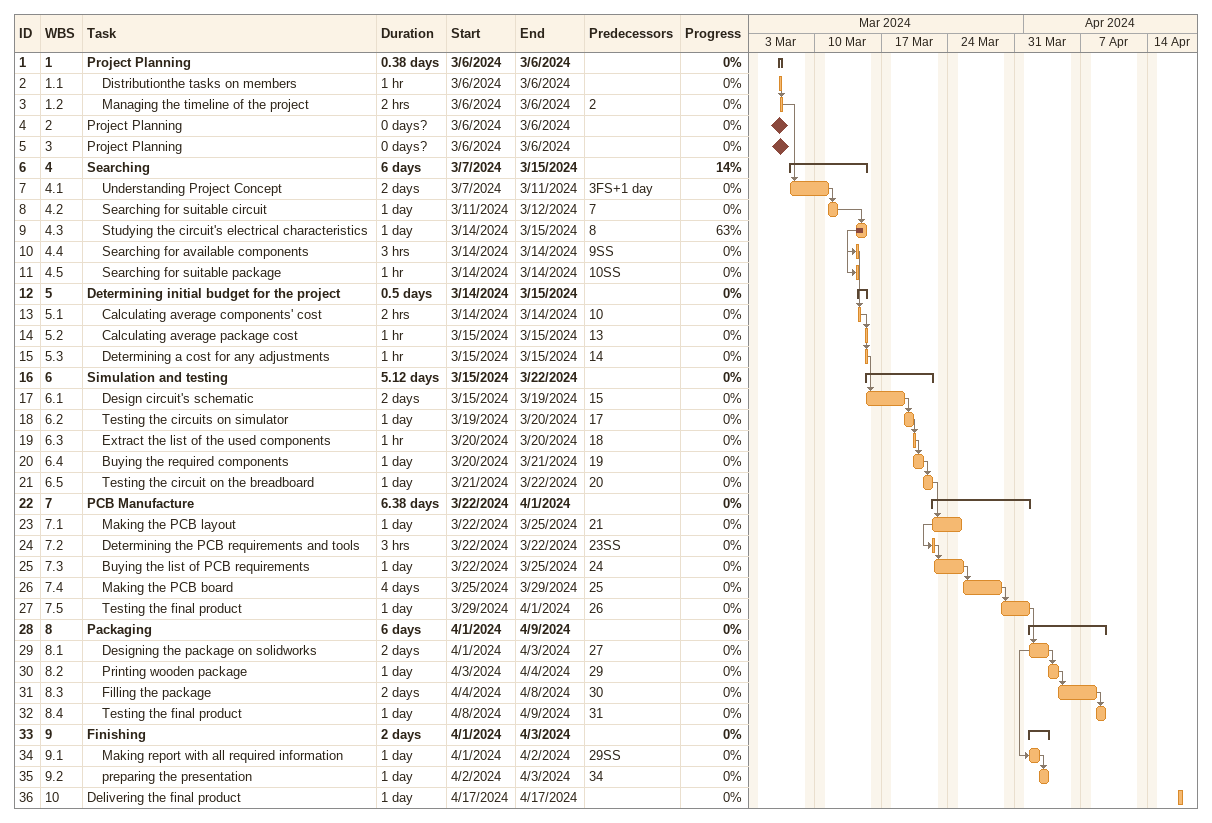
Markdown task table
| ID | WBS | Task | Duration | Start | Finish | Predecessors | % complete |
|---|---|---|---|---|---|---|---|
| 1 | 1 | **Project Planning** | 0.38d | 2024-03-06 | 2024-03-06 |  | 0 |
| 2 | 1.1 | Distributionthe tasks on members | 1h | 2024-03-06 | 2024-03-06 |  | 0 |
| 3 | 1.2 | Managing the timeline of the project | 2h | 2024-03-06 | 2024-03-06 | 2 | 0 |
| 4 | 2 | Project Planning | 0d? | 2024-03-06 | 2024-03-06 |  | 0 |
| 5 | 3 | Project Planning | 0d? | 2024-03-06 | 2024-03-06 |  | 0 |
| 6 | 4 | **Searching** | 6d | 2024-03-07 | 2024-03-15 |  | 14 |
| 7 | 4.1 | Understanding Project Concept | 2d | 2024-03-07 | 2024-03-11 | 3FS+1d | 0 |
| 8 | 4.2 | Searching for suitable circuit | 1d | 2024-03-11 | 2024-03-12 | 7 | 0 |
| 9 | 4.3 | Studying the circuit's electrical characteristics | 1d | 2024-03-14 | 2024-03-15 | 8 | 63 |
| 10 | 4.4 | Searching for available components | 3h | 2024-03-14 | 2024-03-14 | 9SS | 0 |
| 11 | 4.5 | Searching for suitable package | 1h | 2024-03-14 | 2024-03-14 | 10SS | 0 |
| 12 | 5 | **Determining initial budget for the project** | 0.5d | 2024-03-14 | 2024-03-15 |  | 0 |
| 13 | 5.1 | Calculating average components' cost | 2h | 2024-03-14 | 2024-03-14 | 10 | 0 |
| 14 | 5.2 | Calculating average package cost | 1h | 2024-03-15 | 2024-03-15 | 13 | 0 |
| 15 | 5.3 | Determining a cost for any adjustments | 1h | 2024-03-15 | 2024-03-15 | 14 | 0 |
| 16 | 6 | **Simulation and testing** | 5.12d | 2024-03-15 | 2024-03-22 |  | 0 |
| 17 | 6.1 | Design circuit's schematic | 2d | 2024-03-15 | 2024-03-19 | 15 | 0 |
| 18 | 6.2 | Testing the circuits on simulator | 1d | 2024-03-19 | 2024-03-20 | 17 | 0 |
| 19 | 6.3 | Extract the list of the used components | 1h | 2024-03-20 | 2024-03-20 | 18 | 0 |
| 20 | 6.4 | Buying the required components | 1d | 2024-03-20 | 2024-03-21 | 19 | 0 |
| 21 | 6.5 | Testing the circuit on the breadboard | 1d | 2024-03-21 | 2024-03-22 | 20 | 0 |
| 22 | 7 | **PCB Manufacture** | 6.38d | 2024-03-22 | 2024-04-01 |  | 0 |
| 23 | 7.1 | Making the PCB layout | 1d | 2024-03-22 | 2024-03-25 | 21 | 0 |
| 24 | 7.2 | Determining the PCB requirements and tools | 3h | 2024-03-22 | 2024-03-22 | 23SS | 0 |
| 25 | 7.3 | Buying the list of PCB requirements | 1d | 2024-03-22 | 2024-03-25 | 24 | 0 |
| 26 | 7.4 | Making the PCB board | 4d | 2024-03-25 | 2024-03-29 | 25 | 0 |
| 27 | 7.5 | Testing the final product | 1d | 2024-03-29 | 2024-04-01 | 26 | 0 |
| 28 | 8 | **Packaging** | 6d | 2024-04-01 | 2024-04-09 |  | 0 |
| 29 | 8.1 | Designing the package on solidworks | 2d | 2024-04-01 | 2024-04-03 | 27 | 0 |
| 30 | 8.2 | Printing wooden package | 1d | 2024-04-03 | 2024-04-04 | 29 | 0 |
| 31 | 8.3 | Filling the package | 2d | 2024-04-04 | 2024-04-08 | 30 | 0 |
| 32 | 8.4 | Testing the final product | 1d | 2024-04-08 | 2024-04-09 | 31 | 0 |
| 33 | 9 | **Finishing** | 2d | 2024-04-01 | 2024-04-03 |  | 0 |
| 34 | 9.1 | Making report with all required information | 1d | 2024-04-01 | 2024-04-02 | 29SS | 0 |
| 35 | 9.2 | preparing the presentation | 1d | 2024-04-02 | 2024-04-03 | 34 | 0 |
| 36 | 10 | Delivering the final product | 1d | 2024-04-17 | 2024-04-17 |  | 0 |
